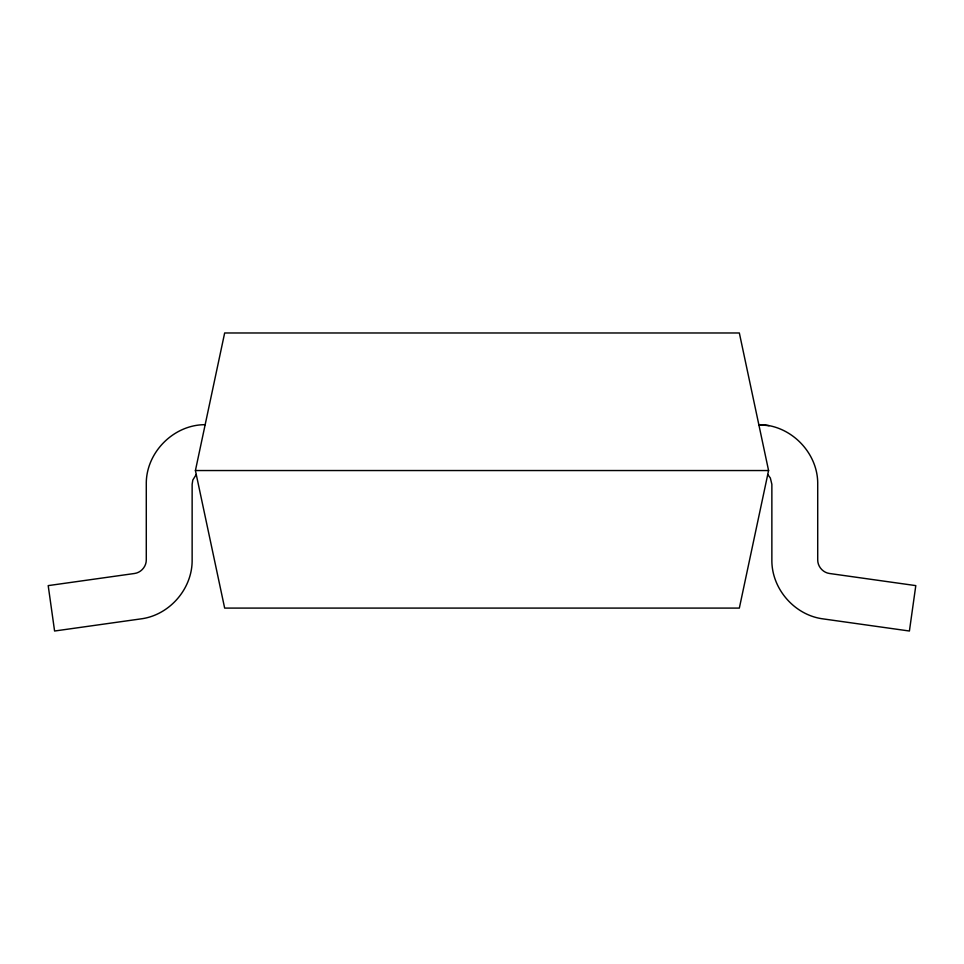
<?xml version="1.0" encoding="UTF-8"?>
<svg xmlns="http://www.w3.org/2000/svg" width="964" height="964" viewBox="0 0 964 964"><rect width="100%" height="100%" fill="white"/><g stroke="black" fill="none" stroke-linecap="round" stroke-linejoin="round"><path stroke-width="1.45" d="M195.415 470.54L224.66 332.978L739.34 332.978L768.585 470.54L739.34 608.091L224.66 608.091L195.415 470.54L768.585 470.54M196.258 474.481L192.824 480L192.137 484.289L192.137 559.867C192.523 588.739 169.471 615.261 140.828 618.9L54.587 631.022L48.2 585.618L134.442 573.496C141.057 572.652 146.371 566.531 146.287 559.867L146.287 484.289C145.757 452.694 173.556 424.546 205.163 424.69M758.837 424.69C790.444 424.546 818.243 452.694 817.713 484.289L817.713 559.867C817.629 566.531 822.943 572.652 829.558 573.496L915.8 585.618L909.414 631.022L823.172 618.9C794.529 615.261 771.477 588.739 771.863 559.867L771.863 484.289L770.332 477.975L767.742 474.481M758.837 424.678L769.091 425.702"/></g></svg>
